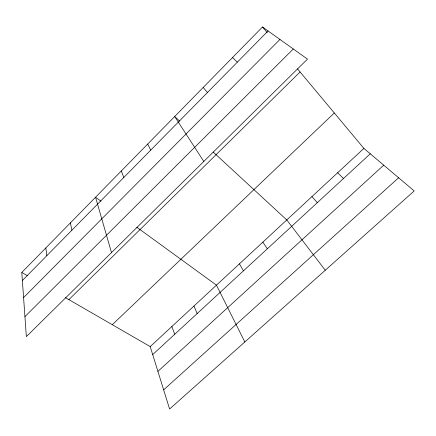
<?xml version="1.0" encoding="UTF-8"?>
<svg xmlns="http://www.w3.org/2000/svg" width="436" height="436" viewBox="0 0 436 436"><rect width="100%" height="100%" fill="white"/><g stroke="black" fill="none" stroke-linecap="round" stroke-linejoin="round"><path stroke-width="0.65" d="M21.8 272.445L262.499 26.967L307.484 59.116L26.351 336.608L21.8 272.445L27.561 275.775M22.372 280.512L268.069 30.945M23.582 297.586L279.945 39.436M24.934 316.601L293.292 48.974M68.883 299.636L300.082 71.973M112.292 324.706L334.314 112.968M150.213 346.604L363.902 148.404L414.2 190.946L169.604 409.033L150.213 346.604L65.362 297.603M152.693 354.599L370.278 153.794M157.908 371.39L383.729 165.173M163.647 389.855L398.624 177.774M100.994 201.198L95.549 197.236L111.48 252.58M136.79 227.221L216.458 285.155L244.819 341.971M179.637 121.099L174.683 116.526L203.808 161.445M213.128 151.995L286.779 219.935L325.256 270.249M232.475 57.59L237.364 62.135M337.638 172.76L343.503 178.504M311.942 196.598L317.31 202.68M262.499 26.967L267.235 32.64M297.483 68.855L363.902 148.404M203.209 87.434L207.454 92.519M262.864 242.116L267.317 248.814M239.429 263.851L243.457 270.832M147.668 144.076L150.725 150.137M193.944 306.039L197.17 313.555M121.301 170.972L123.813 177.474M171.866 326.52L174.711 334.276M70.392 222.889L71.891 230.213M45.818 247.953L46.843 255.654"/></g></svg>
